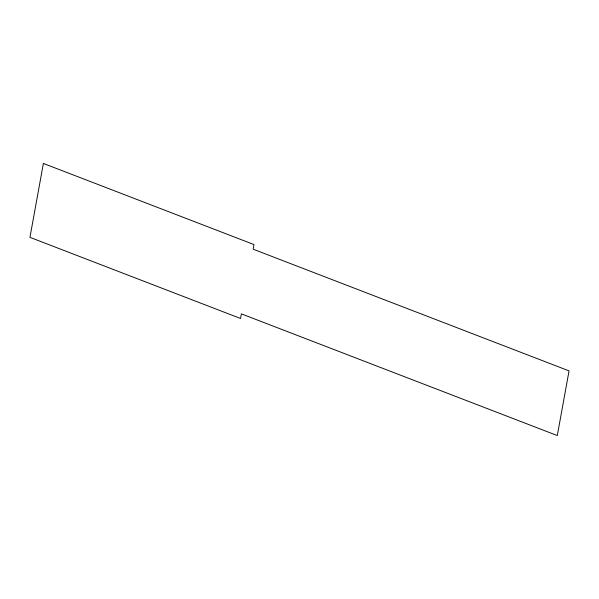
<?xml version="1.0" encoding="UTF-8"?>
<svg xmlns="http://www.w3.org/2000/svg" width="599" height="599" viewBox="0 0 599 599"><rect width="100%" height="100%" fill="white"/><g stroke="black" fill="none" stroke-linecap="round" stroke-linejoin="round"><path stroke-width="0.9" d="M43.383 163.437L29.95 237.354L240.551 318.488L241.39 313.869L557.295 435.563L569.05 370.886L253.145 249.191L253.983 244.572L43.383 163.437"/></g></svg>
